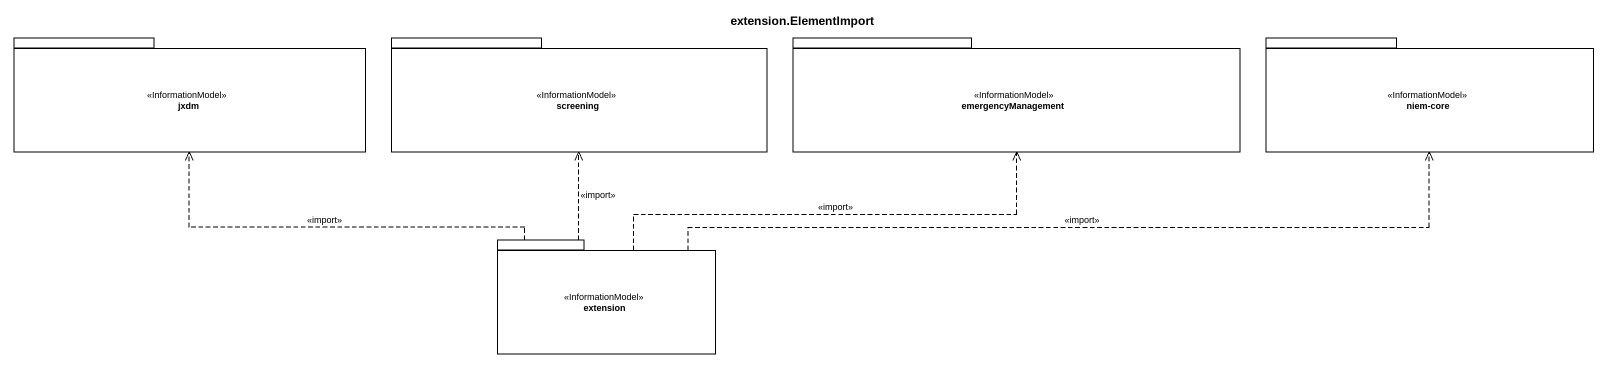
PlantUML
@startuml
title extension.ElementImport
package jxdm <<InformationModel>> {
}
package screening <<InformationModel>> {
}
package emergencyManagement <<InformationModel>> {
}
package "niem-core" as niem_core <<InformationModel>> {
}
package extension <<InformationModel>> {
}
extension .left.> jxdm : <<import>>
extension .up.> screening : <<import>>
extension .right.> emergencyManagement : <<import>>
extension .right.> niem_core : <<import>>
@enduml
